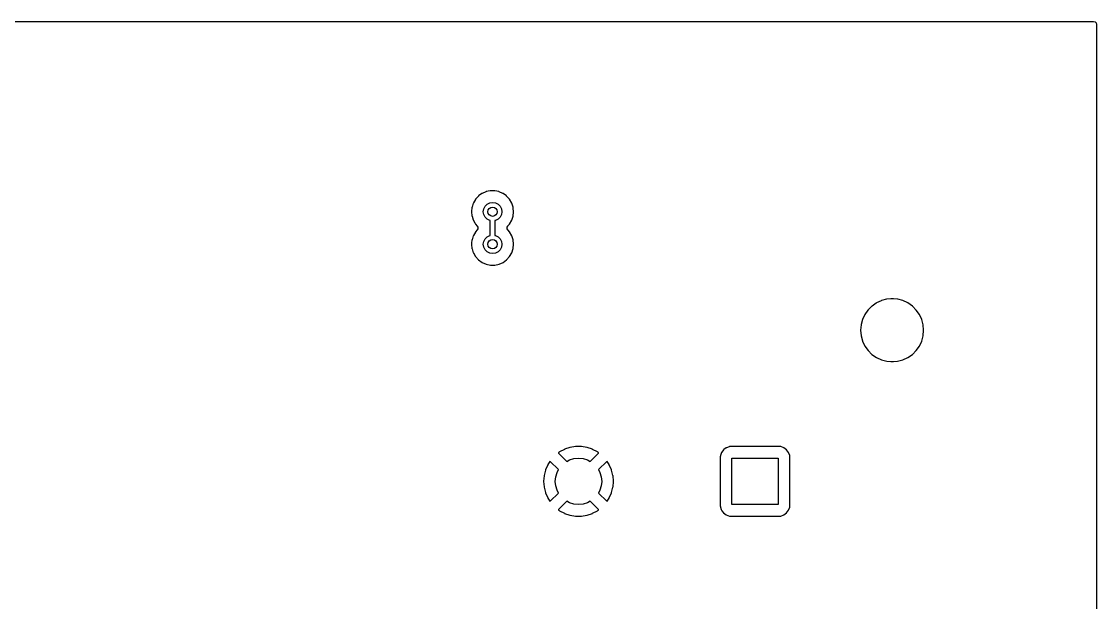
# Model space of a CAD drawing. Extents: x 98 to 198, y -146.7 to -46.7.
# Drawn here: x 151.72 to 198, y -71.71 to -46.72 of the extents above; entities that cross this region are included whole.
import ezdxf

# ---------------------------------------------------------------- set-up
doc = ezdxf.new("R2010")
doc.units = 0
doc.layers.add('BLACK', color=7, linetype='CONTINUOUS')

msp = doc.modelspace()

# ---------------------------------------------------------------- linework, layer by layer
at = {"layer": 'BLACK', "linetype": 'CONTINUOUS'}
for p, q in [((98.1282, -46.7167), (197.872, -46.7167)), ((197.872, -46.7167), (197.934, -46.7334)), ((197.934, -46.7334), (197.979, -46.7787)), ((197.979, -46.7787), (197.996, -46.8407)), ((197.996, -46.8407), (197.996, -146.576)), ((171.542, -54.1186), (171.399, -54.2222)), ((171.547, -54.1147), (171.542, -54.1186)), ((171.542, -54.1186), (171.542, -54.1186)), ((171.553, -54.1121), (171.547, -54.1147)), ((171.714, -54.0404), (171.553, -54.1121)), ((171.553, -54.1121), (171.553, -54.1121)), ((171.72, -54.0378), (171.714, -54.0404)), ((171.714, -54.0404), (171.714, -54.0404)), ((171.727, -54.0364), (171.72, -54.0378)), ((171.899, -53.9998), (171.727, -54.0364)), ((171.727, -54.0364), (171.727, -54.0364)), ((171.905, -53.9984), (171.899, -53.9998)), ((171.899, -53.9998), (171.899, -53.9998)), ((172.095, -53.9984), (171.905, -53.9984)), ((172.101, -53.9998), (172.095, -53.9984)), ((172.273, -54.0364), (172.101, -53.9998)), ((172.101, -53.9998), (172.101, -53.9998)), ((172.28, -54.0378), (172.273, -54.0364)), ((172.273, -54.0364), (172.273, -54.0364)), ((172.286, -54.0404), (172.28, -54.0378)), ((172.447, -54.1121), (172.286, -54.0404)), ((172.286, -54.0404), (172.286, -54.0404)), ((172.453, -54.1147), (172.447, -54.1121)), ((172.458, -54.1186), (172.453, -54.1147)), ((172.601, -54.2222), (172.458, -54.1186)), ((172.458, -54.1186), (172.458, -54.1186)), ((171.171, -54.5368), (171.116, -54.7045)), ((171.173, -54.5306), (171.171, -54.5368)), ((171.171, -54.5368), (171.171, -54.5368)), ((171.176, -54.525), (171.173, -54.5306)), ((171.264, -54.3723), (171.176, -54.525)), ((171.176, -54.525), (171.176, -54.525)), ((171.267, -54.3667), (171.264, -54.3723)), ((171.264, -54.3723), (171.264, -54.3723)), ((171.272, -54.3619), (171.267, -54.3667)), ((171.39, -54.2308), (171.272, -54.3619)), ((171.272, -54.3619), (171.272, -54.3619)), ((171.394, -54.226), (171.39, -54.2308)), ((171.39, -54.2308), (171.39, -54.2308)), ((171.399, -54.2222), (171.394, -54.226)), ((171.399, -54.2222), (171.399, -54.2222)), ((171.676, -54.6638), (171.765, -54.5753)), ((171.765, -54.5753), (171.876, -54.5185)), ((171.876, -54.5185), (172, -54.4989)), ((172, -54.4989), (172.124, -54.5185)), ((172.124, -54.5185), (172.235, -54.5753)), ((172.235, -54.5753), (172.324, -54.6638)), ((172.606, -54.226), (172.601, -54.2222)), ((172.601, -54.2222), (172.601, -54.2222)), ((172.733, -54.3667), (172.606, -54.226)), ((172.827, -54.5306), (172.733, -54.3667)), ((172.886, -54.7106), (172.827, -54.5306)), ((171.096, -54.8854), (171.095, -54.8989)), ((171.095, -54.8989), (171.095, -54.9054)), ((171.095, -54.9054), (171.114, -55.0807)), ((171.114, -54.7171), (171.096, -54.8854)), ((171.116, -54.7045), (171.114, -54.7106)), ((171.114, -54.7106), (171.114, -54.7171)), ((171.114, -54.7171), (171.114, -54.7171)), ((171.116, -54.7045), (171.116, -54.7045)), ((171.6, -54.8989), (171.62, -54.7753)), ((171.62, -55.0225), (171.6, -54.8989)), ((171.62, -54.7753), (171.676, -54.6638)), ((171.676, -55.134), (171.62, -55.0225)), ((172.324, -54.6638), (172.38, -54.7753)), ((172.38, -55.0225), (172.324, -55.134)), ((172.38, -54.7753), (172.4, -54.8989)), ((172.4, -54.8989), (172.38, -55.0225)), ((172.886, -54.7171), (172.886, -54.7106)), ((172.889, -54.7457), (172.886, -54.7171)), ((172.886, -54.7171), (172.886, -54.7171)), ((172.886, -55.0872), (172.905, -54.8989)), ((172.905, -54.8989), (172.889, -54.7457)), ((171.114, -55.0807), (171.114, -55.0807)), ((171.114, -55.0807), (171.114, -55.0872)), ((171.114, -55.0872), (171.116, -55.0933)), ((171.116, -55.0933), (171.116, -55.0933)), ((171.116, -55.0933), (171.169, -55.2544)), ((171.169, -55.2544), (171.173, -55.2672)), ((171.173, -55.2672), (171.176, -55.2728)), ((171.176, -55.2728), (171.176, -55.2728)), ((171.176, -55.2728), (171.233, -55.3723)), ((171.233, -55.3723), (171.267, -55.4311)), ((171.267, -55.4311), (171.272, -55.4359)), ((171.272, -55.4359), (171.272, -55.4359)), ((171.272, -55.4359), (171.345, -55.517)), ((171.345, -55.517), (171.373, -55.57)), ((171.765, -55.2225), (171.676, -55.134)), ((171.876, -55.2793), (171.765, -55.2225)), ((171.898, -55.2828), (171.876, -55.2793)), ((171.898, -55.9172), (171.898, -55.2828)), ((172.124, -55.2793), (172.102, -55.2828)), ((172.102, -55.2828), (172.102, -55.9172)), ((172.235, -55.2225), (172.124, -55.2793)), ((172.324, -55.134), (172.235, -55.2225)), ((172.627, -55.57), (172.655, -55.517)), ((172.655, -55.517), (172.66, -55.5117)), ((172.66, -55.5117), (172.733, -55.4311)), ((172.733, -55.4311), (172.827, -55.2672)), ((172.827, -55.2672), (172.886, -55.0872)), ((171.171, -55.939), (171.116, -56.1067)), ((171.173, -55.9328), (171.171, -55.939)), ((171.171, -55.939), (171.171, -55.939)), ((171.176, -55.9272), (171.173, -55.9328)), ((171.264, -55.7745), (171.176, -55.9272)), ((171.176, -55.9272), (171.176, -55.9272)), ((171.267, -55.7689), (171.264, -55.7745)), ((171.264, -55.7745), (171.264, -55.7745)), ((171.272, -55.7641), (171.267, -55.7689)), ((171.345, -55.683), (171.272, -55.7641)), ((171.272, -55.7641), (171.272, -55.7641)), ((171.373, -55.63), (171.345, -55.683)), ((171.373, -55.57), (171.373, -55.63)), ((171.676, -56.066), (171.765, -55.9775)), ((171.765, -55.9775), (171.876, -55.9207)), ((171.876, -55.9207), (171.898, -55.9172)), ((172.102, -55.9172), (172.124, -55.9207)), ((172.124, -55.9207), (172.235, -55.9775)), ((172.235, -55.9775), (172.324, -56.066)), ((172.627, -55.63), (172.627, -55.57)), ((172.655, -55.683), (172.627, -55.63)), ((172.671, -55.7), (172.655, -55.683)), ((172.728, -55.7639), (172.671, -55.7)), ((172.733, -55.7689), (172.728, -55.7639)), ((172.827, -55.9328), (172.733, -55.7689)), ((172.886, -56.1128), (172.827, -55.9328)), ((171.101, -56.237), (171.095, -56.3011)), ((171.095, -56.3011), (171.095, -56.3076)), ((171.095, -56.3076), (171.114, -56.4829)), ((171.114, -56.1193), (171.101, -56.237)), ((171.116, -56.1067), (171.114, -56.1128)), ((171.114, -56.1128), (171.114, -56.1193)), ((171.114, -56.1193), (171.114, -56.1193)), ((171.116, -56.1067), (171.116, -56.1067)), ((171.6, -56.3011), (171.62, -56.1775)), ((171.62, -56.4247), (171.6, -56.3011)), ((171.62, -56.1775), (171.676, -56.066)), ((171.676, -56.5362), (171.62, -56.4247)), ((172.324, -56.066), (172.38, -56.1775)), ((172.38, -56.4247), (172.324, -56.5362)), ((172.38, -56.1775), (172.4, -56.3011)), ((172.4, -56.3011), (172.38, -56.4247)), ((172.905, -56.3011), (172.886, -56.1128)), ((172.886, -56.4894), (172.905, -56.3011)), ((171.114, -56.4829), (171.114, -56.4829)), ((171.114, -56.4829), (171.114, -56.4894)), ((171.114, -56.4894), (171.116, -56.4955)), ((171.116, -56.4955), (171.116, -56.4955)), ((171.116, -56.4955), (171.171, -56.6632)), ((171.171, -56.6632), (171.173, -56.6694)), ((171.173, -56.6694), (171.267, -56.8333)), ((171.267, -56.8333), (171.394, -56.974)), ((171.765, -56.6247), (171.676, -56.5362)), ((171.876, -56.6815), (171.765, -56.6247)), ((172, -56.7011), (171.876, -56.6815)), ((172.124, -56.6815), (172, -56.7011)), ((172.235, -56.6247), (172.124, -56.6815)), ((172.324, -56.5362), (172.235, -56.6247)), ((172.606, -56.974), (172.733, -56.8333)), ((172.733, -56.8333), (172.827, -56.6694)), ((172.827, -56.6694), (172.886, -56.4894)), ((171.394, -56.974), (171.547, -57.0853)), ((171.547, -57.0853), (171.72, -57.1622)), ((171.72, -57.1622), (171.905, -57.2016)), ((171.905, -57.2016), (172.088, -57.2016)), ((172.088, -57.2016), (172.095, -57.2016)), ((172.095, -57.2016), (172.28, -57.1622)), ((172.28, -57.1622), (172.453, -57.0853)), ((172.453, -57.0853), (172.606, -56.974)), ((188.731, -58.7284), (188.527, -58.8237)), ((188.736, -58.7261), (188.731, -58.7284)), ((188.731, -58.7284), (188.731, -58.7284)), ((188.742, -58.7247), (188.736, -58.7261)), ((188.959, -58.6663), (188.742, -58.7247)), ((188.742, -58.7247), (188.742, -58.7247)), ((188.965, -58.6649), (188.959, -58.6663)), ((188.959, -58.6663), (188.959, -58.6663)), ((188.97, -58.6645), (188.965, -58.6649)), ((189.138, -58.6497), (188.97, -58.6645)), ((188.97, -58.6645), (188.97, -58.6645)), ((189.141, -58.6495), (189.138, -58.6497)), ((189.138, -58.6497), (189.138, -58.6497)), ((189.259, -58.6495), (189.141, -58.6495)), ((189.262, -58.6497), (189.259, -58.6495)), ((189.43, -58.6645), (189.262, -58.6497)), ((189.262, -58.6497), (189.262, -58.6497)), ((189.435, -58.6649), (189.43, -58.6645)), ((189.43, -58.6645), (189.43, -58.6645)), ((189.441, -58.6663), (189.435, -58.6649)), ((189.658, -58.7247), (189.441, -58.6663)), ((189.441, -58.6663), (189.441, -58.6663)), ((189.664, -58.7261), (189.658, -58.7247)), ((189.658, -58.7247), (189.658, -58.7247)), ((189.878, -58.826), (189.664, -58.7261)), ((188.158, -59.133), (188.029, -59.3177)), ((188.162, -59.1286), (188.158, -59.133)), ((188.158, -59.133), (188.158, -59.133)), ((188.165, -59.1248), (188.162, -59.1286)), ((188.325, -58.9653), (188.165, -59.1248)), ((188.165, -59.1248), (188.165, -59.1248)), ((188.329, -58.9615), (188.325, -58.9653)), ((188.325, -58.9653), (188.325, -58.9653)), ((188.333, -58.9584), (188.329, -58.9615)), ((188.518, -58.8291), (188.333, -58.9584)), ((188.333, -58.9584), (188.333, -58.9584)), ((188.522, -58.826), (188.518, -58.8291)), ((188.518, -58.8291), (188.518, -58.8291)), ((188.527, -58.8237), (188.522, -58.826)), ((188.527, -58.8237), (188.527, -58.8237)), ((190.071, -58.9615), (189.878, -58.826)), ((190.238, -59.1286), (190.071, -58.9615)), ((190.374, -59.3222), (190.238, -59.1286)), ((187.925, -59.5416), (187.866, -59.7594)), ((187.926, -59.5363), (187.925, -59.5416)), ((187.925, -59.5416), (187.925, -59.5416)), ((187.928, -59.5314), (187.926, -59.5363)), ((188.024, -59.3271), (187.928, -59.5314)), ((187.928, -59.5314), (187.928, -59.5314)), ((188.026, -59.3222), (188.024, -59.3271)), ((188.024, -59.3271), (188.024, -59.3271)), ((188.029, -59.3177), (188.026, -59.3222)), ((188.029, -59.3177), (188.029, -59.3177)), ((190.474, -59.5363), (190.374, -59.3222)), ((190.535, -59.7646), (190.474, -59.5363)), ((187.865, -59.7646), (187.844, -60)), ((187.844, -60), (187.865, -60.2354)), ((187.866, -59.7594), (187.865, -59.7646)), ((187.866, -59.7594), (187.866, -59.7594)), ((190.556, -60), (190.535, -59.7646)), ((190.535, -60.2354), (190.556, -60)), ((187.865, -60.2354), (187.866, -60.2406)), ((187.866, -60.2406), (187.866, -60.2406)), ((187.866, -60.2406), (187.925, -60.4584)), ((187.925, -60.4584), (187.925, -60.4584)), ((187.925, -60.4584), (187.926, -60.4637)), ((187.926, -60.4637), (188.026, -60.6778)), ((190.374, -60.6778), (190.474, -60.4637)), ((190.474, -60.4637), (190.535, -60.2354)), ((188.026, -60.6778), (188.162, -60.8714)), ((188.162, -60.8714), (188.329, -61.0385)), ((188.329, -61.0385), (188.522, -61.174)), ((189.878, -61.174), (190.071, -61.0385)), ((190.071, -61.0385), (190.238, -60.8714)), ((190.238, -60.8714), (190.374, -60.6778)), ((188.522, -61.174), (188.736, -61.2739)), ((188.736, -61.2739), (188.965, -61.3351)), ((188.965, -61.3351), (189.141, -61.3505)), ((189.141, -61.3505), (189.256, -61.3505)), ((189.256, -61.3505), (189.259, -61.3505)), ((189.259, -61.3505), (189.435, -61.3351)), ((189.435, -61.3351), (189.664, -61.2739)), ((189.664, -61.2739), (189.878, -61.174)), ((174.881, -65.2375), (174.873, -65.2431)), ((175.091, -65.1241), (174.881, -65.2375)), ((175.1, -65.12), (175.091, -65.1241)), ((175.326, -65.0426), (175.1, -65.12)), ((175.336, -65.0401), (175.326, -65.0426)), ((175.571, -65.0008), (175.336, -65.0401)), ((175.581, -65), (175.571, -65.0008)), ((175.819, -65), (175.581, -65)), ((175.829, -65.0008), (175.819, -65)), ((176.064, -65.0401), (175.829, -65.0008)), ((176.074, -65.0426), (176.064, -65.0401)), ((176.3, -65.12), (176.074, -65.0426)), ((176.309, -65.1241), (176.3, -65.12)), ((176.519, -65.2375), (176.309, -65.1241)), ((176.527, -65.2431), (176.519, -65.2375)), ((181.937, -65.1495), (181.862, -65.2506)), ((181.942, -65.1425), (181.937, -65.1495)), ((181.937, -65.1495), (181.937, -65.1495)), ((181.95, -65.1371), (181.942, -65.1425)), ((182.051, -65.0615), (181.95, -65.1371)), ((181.95, -65.1371), (181.95, -65.1371)), ((182.058, -65.0562), (182.051, -65.0615)), ((182.051, -65.0615), (182.051, -65.0615)), ((182.066, -65.0531), (182.058, -65.0562)), ((182.185, -65.0086), (182.066, -65.0531)), ((182.066, -65.0531), (182.066, -65.0531)), ((182.193, -65.0059), (182.185, -65.0086)), ((182.185, -65.0086), (182.185, -65.0086)), ((182.2, -65.0051), (182.193, -65.0059)), ((182.249, -64.9999), (182.2, -65.0051)), ((182.2, -65.0051), (182.2, -65.0051)), ((182.252, -64.9995), (182.249, -64.9999)), ((182.249, -64.9999), (182.249, -64.9999)), ((182.255, -64.9995), (182.252, -64.9995)), ((184.345, -64.9995), (182.255, -64.9995)), ((182.255, -64.9995), (182.255, -64.9995)), ((184.348, -64.9995), (184.345, -64.9995)), ((184.351, -64.9999), (184.348, -64.9995)), ((184.4, -65.0051), (184.351, -64.9999)), ((184.351, -64.9999), (184.351, -64.9999)), ((184.407, -65.0059), (184.4, -65.0051)), ((184.4, -65.0051), (184.4, -65.0051)), ((184.542, -65.0562), (184.407, -65.0059)), ((184.658, -65.1425), (184.542, -65.0562)), ((184.744, -65.2577), (184.658, -65.1425)), ((174.469, -65.6417), (174.379, -65.7793)), ((174.477, -65.634), (174.469, -65.6417)), ((174.486, -65.6399), (174.477, -65.634)), ((174.841, -65.995), (174.486, -65.6399)), ((174.844, -65.2656), (174.836, -65.2767)), ((174.836, -65.2767), (174.842, -65.2889)), ((174.842, -65.2889), (175.195, -65.6415)), ((174.873, -65.2431), (174.844, -65.2656)), ((175.195, -65.6415), (175.317, -65.5761)), ((175.317, -65.5761), (175.505, -65.5192)), ((175.505, -65.5192), (175.7, -65.5)), ((175.7, -65.5), (175.895, -65.5192)), ((175.895, -65.5192), (176.083, -65.5761)), ((176.083, -65.5761), (176.205, -65.6415)), ((176.205, -65.6415), (176.558, -65.2889)), ((176.556, -65.2656), (176.527, -65.2431)), ((176.564, -65.2767), (176.556, -65.2656)), ((176.558, -65.2889), (176.564, -65.2767)), ((176.914, -65.6399), (176.559, -65.995)), ((176.923, -65.634), (176.914, -65.6399)), ((176.931, -65.6417), (176.923, -65.634)), ((177.021, -65.7793), (176.931, -65.6417)), ((181.8, -65.4488), (181.799, -65.4521)), ((181.799, -65.4521), (181.799, -65.4554)), ((181.799, -65.4554), (181.799, -65.4554)), ((181.799, -65.4554), (181.799, -67.5446)), ((181.805, -65.4002), (181.8, -65.4488)), ((181.8, -65.4488), (181.8, -65.4488)), ((181.806, -65.3925), (181.805, -65.4002)), ((181.805, -65.4002), (181.805, -65.4002)), ((181.809, -65.3852), (181.806, -65.3925)), ((181.853, -65.266), (181.809, -65.3852)), ((181.809, -65.3852), (181.809, -65.3852)), ((181.856, -65.2577), (181.853, -65.266)), ((181.853, -65.266), (181.853, -65.266)), ((181.862, -65.2506), (181.856, -65.2577)), ((181.862, -65.2506), (181.862, -65.2506)), ((182.3, -67.5), (182.3, -65.5)), ((182.3, -65.5), (184.3, -65.5)), ((184.3, -65.5), (184.3, -67.5)), ((184.794, -65.3925), (184.744, -65.2577)), ((184.8, -65.4521), (184.794, -65.3925)), ((184.8, -67.5479), (184.8, -65.4521)), ((174.275, -66.0163), (174.217, -66.2473)), ((174.278, -66.0066), (174.275, -66.0163)), ((174.374, -65.7883), (174.278, -66.0066)), ((174.379, -65.7793), (174.374, -65.7883)), ((174.719, -66.3049), (174.776, -66.1173)), ((174.776, -66.1173), (174.841, -65.995)), ((176.559, -65.995), (176.624, -66.1173)), ((176.624, -66.1173), (176.681, -66.3049)), ((177.026, -65.7883), (177.021, -65.7793)), ((177.122, -66.0066), (177.026, -65.7883)), ((177.125, -66.0163), (177.122, -66.0066)), ((177.183, -66.2473), (177.125, -66.0163)), ((174.215, -66.2574), (174.195, -66.4949)), ((174.195, -66.4949), (174.195, -66.5051)), ((174.195, -66.5051), (174.215, -66.7426)), ((174.217, -66.2473), (174.215, -66.2574)), ((174.7, -66.5), (174.719, -66.3049)), ((174.719, -66.6951), (174.7, -66.5)), ((176.681, -66.3049), (176.7, -66.5)), ((176.7, -66.5), (176.681, -66.6951)), ((177.185, -66.2574), (177.183, -66.2473)), ((177.205, -66.4949), (177.185, -66.2574)), ((177.185, -66.7426), (177.205, -66.5051)), ((177.205, -66.5051), (177.205, -66.4949)), ((174.215, -66.7426), (174.217, -66.7527)), ((174.217, -66.7527), (174.275, -66.9837)), ((174.275, -66.9837), (174.278, -66.9934)), ((174.278, -66.9934), (174.374, -67.2117)), ((174.486, -67.3601), (174.841, -67.005)), ((174.776, -66.8827), (174.719, -66.6951)), ((174.841, -67.005), (174.776, -66.8827)), ((176.624, -66.8827), (176.559, -67.005)), ((176.559, -67.005), (176.914, -67.3601)), ((176.681, -66.6951), (176.624, -66.8827)), ((177.026, -67.2117), (177.122, -66.9934)), ((177.122, -66.9934), (177.125, -66.9837)), ((177.125, -66.9837), (177.183, -66.7527)), ((177.183, -66.7527), (177.185, -66.7426)), ((174.374, -67.2117), (174.379, -67.2207)), ((174.379, -67.2207), (174.469, -67.3583)), ((174.469, -67.3583), (174.477, -67.366)), ((174.477, -67.366), (174.486, -67.3601)), ((175.195, -67.3585), (174.842, -67.7111)), ((175.317, -67.4239), (175.195, -67.3585)), ((175.505, -67.4808), (175.317, -67.4239)), ((175.7, -67.5), (175.505, -67.4808)), ((175.895, -67.4808), (175.7, -67.5)), ((176.083, -67.4239), (175.895, -67.4808)), ((176.205, -67.3585), (176.083, -67.4239)), ((176.391, -67.5446), (176.205, -67.3585)), ((176.558, -67.7111), (176.391, -67.5446)), ((176.914, -67.3601), (176.923, -67.366)), ((176.923, -67.366), (176.931, -67.3583)), ((176.931, -67.3583), (177.021, -67.2207)), ((177.021, -67.2207), (177.026, -67.2117)), ((181.799, -67.5446), (181.8, -67.5479)), ((181.799, -67.5446), (181.799, -67.5446)), ((181.8, -67.5479), (181.8, -67.5511)), ((181.8, -67.5511), (181.8, -67.5512)), ((181.8, -67.5512), (181.805, -67.5998)), ((184.3, -67.5), (182.3, -67.5)), ((184.794, -67.6075), (184.8, -67.5479)), ((174.842, -67.7111), (174.836, -67.7232)), ((174.836, -67.7232), (174.844, -67.7344)), ((174.844, -67.7344), (174.873, -67.7569)), ((174.873, -67.7569), (174.881, -67.7625)), ((174.881, -67.7625), (175.091, -67.8759)), ((175.091, -67.8759), (175.1, -67.88)), ((175.1, -67.88), (175.326, -67.9574)), ((175.326, -67.9574), (175.336, -67.9599)), ((175.336, -67.9599), (175.571, -67.9992)), ((175.571, -67.9992), (175.581, -68)), ((175.581, -68), (175.819, -68)), ((175.819, -68), (175.829, -67.9992)), ((175.829, -67.9992), (176.064, -67.9599)), ((176.064, -67.9599), (176.074, -67.9574)), ((176.074, -67.9574), (176.3, -67.88)), ((176.3, -67.88), (176.309, -67.8759)), ((176.309, -67.8759), (176.519, -67.7625)), ((176.519, -67.7625), (176.527, -67.7569)), ((176.527, -67.7569), (176.556, -67.7344)), ((176.556, -67.7344), (176.564, -67.7232)), ((176.564, -67.7232), (176.558, -67.7111)), ((181.805, -67.5998), (181.805, -67.5998)), ((181.805, -67.5998), (181.806, -67.6075)), ((181.806, -67.6075), (181.809, -67.6147)), ((181.809, -67.6147), (181.809, -67.6148)), ((181.809, -67.6148), (181.842, -67.7048)), ((181.842, -67.7048), (181.856, -67.7423)), ((181.856, -67.7423), (181.862, -67.7494)), ((181.862, -67.7494), (181.862, -67.7494)), ((181.862, -67.7494), (181.871, -67.7625)), ((181.871, -67.7625), (181.942, -67.8575)), ((181.942, -67.8575), (182.058, -67.9438)), ((182.058, -67.9438), (182.193, -67.9941)), ((182.193, -67.9941), (182.252, -68.0005)), ((182.252, -68.0005), (184.348, -68.0005)), ((184.348, -68.0005), (184.407, -67.9941)), ((184.407, -67.9941), (184.542, -67.9438)), ((184.542, -67.9438), (184.658, -67.8575)), ((184.658, -67.8575), (184.744, -67.7423)), ((184.744, -67.7423), (184.794, -67.6075))]:
    msp.add_line(p, q, dxfattribs=at)
at = {"layer": 'BLACK'}
for centre in [(172, -54.8989), (172, -56.3011)]:
    msp.add_circle(centre, 0.2, dxfattribs=at)

doc.saveas('drawing.dxf')
